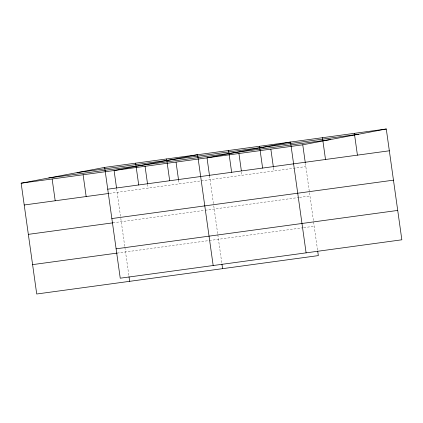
<?xml version="1.0" encoding="UTF-8"?>
<svg xmlns="http://www.w3.org/2000/svg" width="423" height="423" viewBox="0 0 423 423"><rect width="100%" height="100%" fill="white"/><g stroke="black" fill="none" stroke-linecap="round" stroke-linejoin="round"><path stroke-width="0.32" stroke-dasharray="2.12 1.59" d="M109.398 193.374L305.824 166.593M112.883 222.836L204.521 210.342M205.171 210.252L298.876 197.478M299.532 197.388L309.953 195.965M117.134 253.102L208.777 240.608M209.422 240.518L303.132 227.738M303.783 227.653L314.204 226.231M305.374 163.389L309.398 192.053M309.493 192.703L317.599 250.379M273.459 167.741L273.908 170.945M241.538 172.092L241.993 175.296M209.533 175.804L213.652 205.107M213.747 205.758L217.734 234.136M217.824 234.781L221.853 263.439M178.559 180.029L179.098 183.873M147.579 184.254L148.119 188.098M116.605 188.473L120.724 217.776M120.814 218.432L124.801 246.805M124.891 247.45L128.92 276.108"/><path stroke-width="0.63" d="M317.689 251.035L318.334 255.603L36.722 294.001L21.15 183.201L104.666 167.397L386.278 128.999L401.85 239.799L120.238 278.197L104.666 167.397M21.15 183.201L302.762 144.803L386.278 128.999M77.108 172.61L358.715 134.213M48.708 177.988L330.321 139.59M107.733 189.187L389.34 150.789M24.211 204.991L108.753 193.464M111.857 218.559L393.469 180.161M28.341 234.363L112.883 222.836M116.114 248.824L397.72 210.427M32.592 264.629L117.134 253.102M354.363 133.351L357.424 155.141M322.448 137.702L325.509 159.492M302.762 144.803L305.284 162.749M306.104 252.854L290.532 142.054L207.011 157.858L209.533 175.804M270.847 149.155L273.369 167.101M259.553 146.279L262.614 168.068M238.926 153.507L241.359 170.813M228.579 150.503L231.64 172.293M221.943 264.089L222.583 268.658M213.171 265.528L197.599 154.723L114.083 170.532L116.515 187.833M176.037 162.083L178.559 180.029M166.62 158.948L169.686 180.737M145.057 166.308L147.49 183.608M135.646 163.172L138.707 184.962M129.01 276.764L129.655 281.332M83.104 174.752L86.165 196.547M52.129 178.977L55.191 200.766"/></g></svg>
